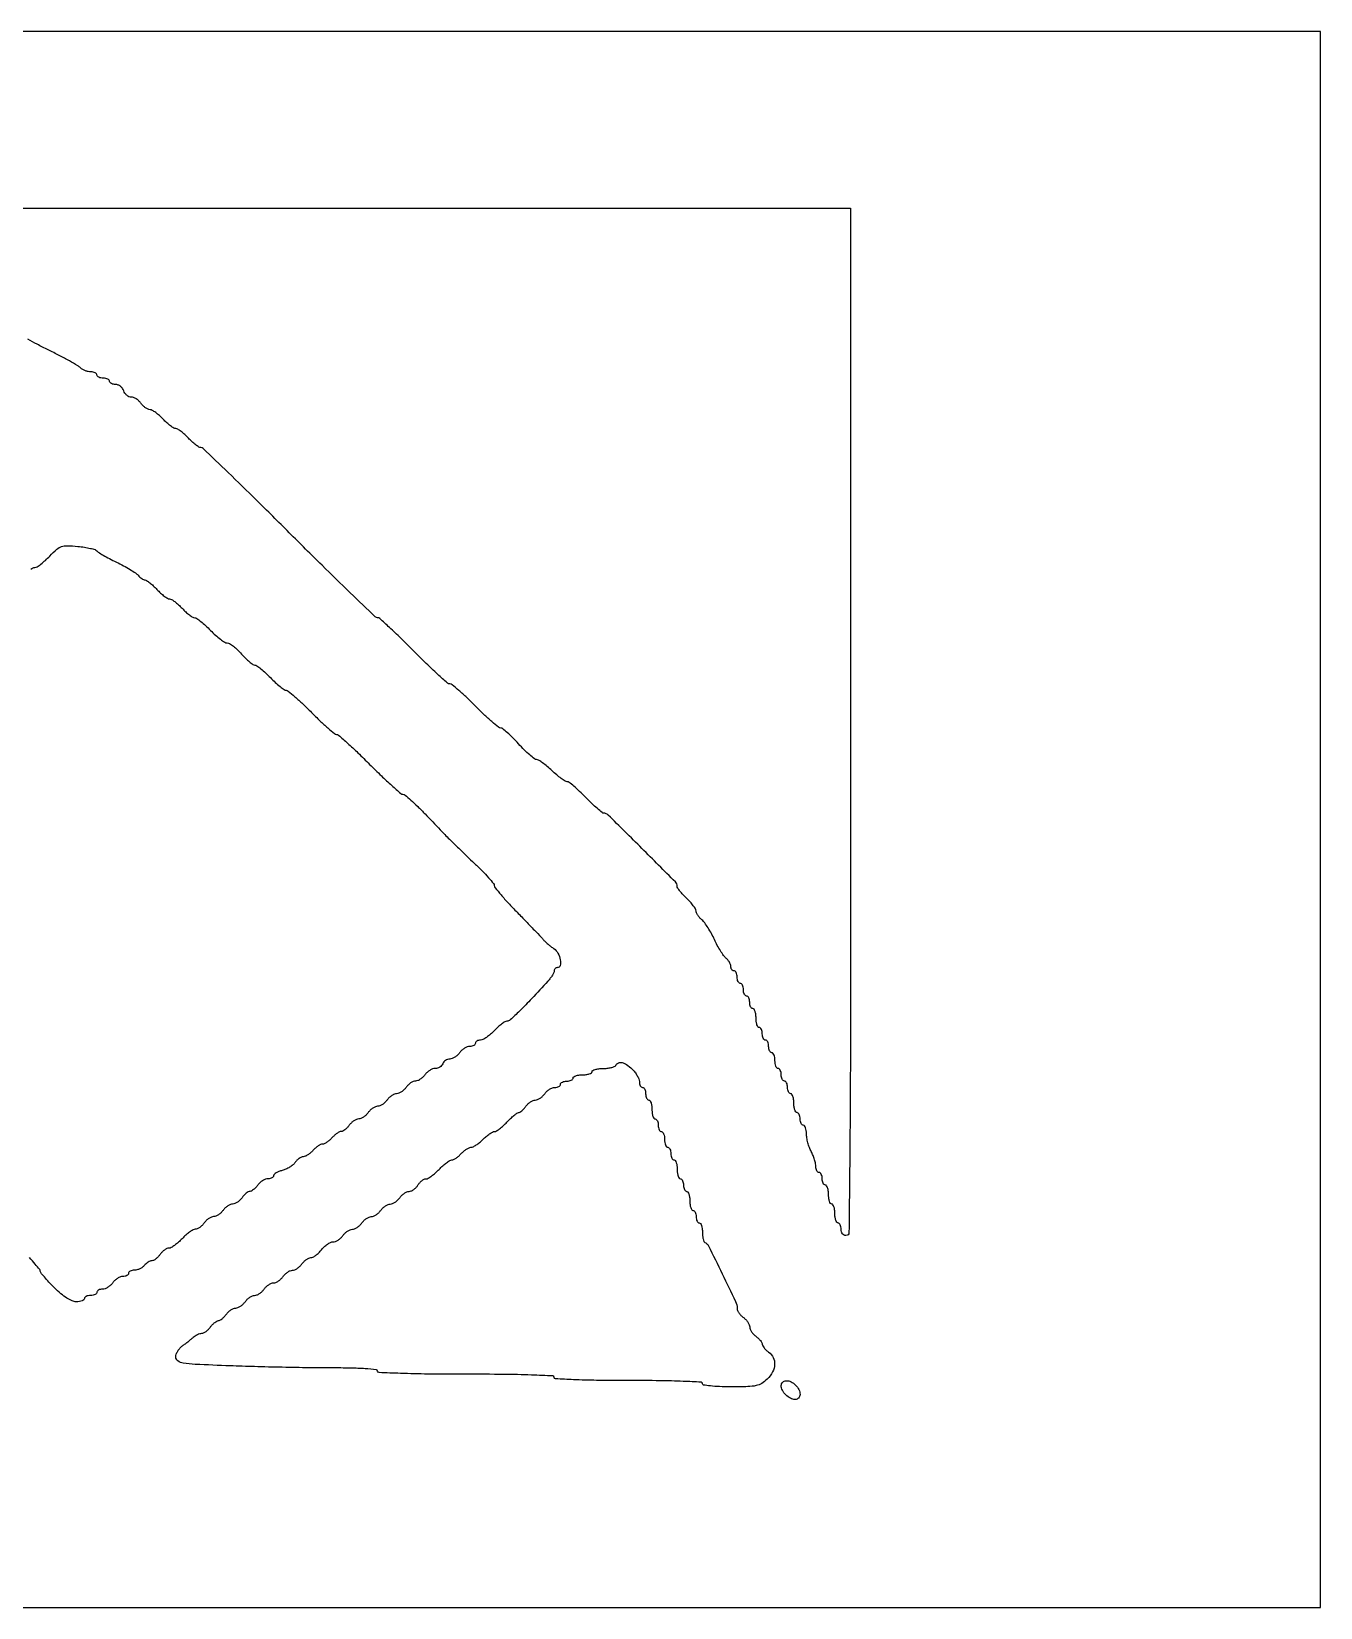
# Model space of a CAD drawing. Extents: x 0 to 1500, y 0 to 500.
# Drawn here: x 1091 to 1500, y 0 to 500 of the extents above; entities that cross this region are included whole.
import ezdxf

# ---------------------------------------------------------------- set-up
doc = ezdxf.new("R2010")
doc.units = 0

msp = doc.modelspace()

# ---------------------------------------------------------------- linework, layer by layer
msp.add_lwpolyline([(0, 250), (0, 0), (750, 0), (1500, 0), (1500, 250), (1500, 500), (750, 500), (0, 500)], close=True)
for points in [[(1077.910676, 443.942537, -0.000344), (1161.5, 444), (1351, 444), (1351, 281, -0.00023), (1350.956656, 186.705817, -0.002071), (1350.747699, 145.416667, -0.000657), (1350.469432, 118.95803, -0.410753), (1349.5, 118, -0.130775), (1348.924246, 118.153209, -0.10214), (1348.4375, 118.583333, -0.08892), (1348.111864, 119.230589, -0.072314), (1348, 120, 0.048028), (1347.926307, 120.765418, 0.068025), (1347.70625, 121.4125, 0.088204), (1347.381882, 121.848523, 0.191087), (1347, 122, -0.254951), (1346.615738, 122.209557, -0.06271), (1346.29375, 122.88125, -0.048861), (1346.072766, 123.850749, -0.031626), (1346, 125, 0.031626), (1345.927234, 126.149251, 0.048861), (1345.70625, 127.11875, 0.06271), (1345.384262, 127.790443, 0.254951), (1345, 128, -0.254951), (1344.615738, 128.209557, -0.06271), (1344.29375, 128.88125, -0.048861), (1344.072766, 129.850749, -0.031626), (1344, 131, 0.031626), (1343.927234, 132.149251, 0.048861), (1343.70625, 133.11875, 0.06271), (1343.384262, 133.790443, 0.254951), (1343, 134, -0.191087), (1342.618118, 134.151477, -0.088204), (1342.29375, 134.5875, -0.068025), (1342.073693, 135.234582, -0.048028), (1342, 136, 0.048028), (1341.926307, 136.765418, 0.068025), (1341.70625, 137.4125, 0.088204), (1341.381882, 137.848523, 0.191087), (1341, 138, -0.181939), (1340.618295, 138.143649, -0.091079), (1340.29375, 138.553922, -0.071004), (1340.073875, 139.16416, -0.05106), (1340, 139.885693, 0.055262), (1339.897826, 140.807312, 0.020972), (1339.561185, 142.058854, 0.020468), (1339.078008, 143.400704, 0.023547), (1338.506161, 144.635693, -0.032537), (1337.933473, 145.93314, -0.022391), (1337.449327, 147.466422, -0.022641), (1337.115241, 148.990423, -0.042097), (1337.006161, 150.25, 0.034571), (1336.930875, 151.303303, 0.052619), (1336.70806, 152.192187, 0.068485), (1336.384032, 152.803344, 0.241151), (1336, 153, -0.191087), (1335.618118, 153.151477, -0.088204), (1335.29375, 153.5875, -0.068025), (1335.073693, 154.234582, -0.048028), (1335, 155, 0.048028), (1334.926307, 155.765418, 0.068025), (1334.70625, 156.4125, 0.088204), (1334.381882, 156.848523, 0.191087), (1334, 157, -0.254951), (1333.615738, 157.209557, -0.06271), (1333.29375, 157.88125, -0.048861), (1333.072766, 158.850749, -0.031626), (1333, 160, 0.031626), (1332.927234, 161.149251, 0.048861), (1332.70625, 162.11875, 0.06271), (1332.384262, 162.790443, 0.254951), (1332, 163, -0.191087), (1331.618118, 163.151477, -0.088204), (1331.29375, 163.5875, -0.068025), (1331.073693, 164.234582, -0.048028), (1331, 165, 0.048028), (1330.926307, 165.765418, 0.068025), (1330.70625, 166.4125, 0.088204), (1330.381882, 166.848523, 0.191087), (1330, 167, -0.191087), (1329.618118, 167.151477, -0.088204), (1329.29375, 167.5875, -0.068025), (1329.073693, 168.234582, -0.048028), (1329, 169, 0.048028), (1328.926307, 169.765418, 0.068025), (1328.70625, 170.4125, 0.088204), (1328.381882, 170.848523, 0.191087), (1328, 171, -0.226478), (1327.617064, 171.182831, -0.074992), (1327.29375, 171.734375, -0.057076), (1327.073116, 172.542644, -0.038131), (1327, 173.5, 0.038131), (1326.926884, 174.457356, 0.057076), (1326.70625, 175.265625, 0.074992), (1326.382936, 175.817169, 0.226478), (1326, 176, -0.191087), (1325.618118, 176.151477, -0.088204), (1325.29375, 176.5875, -0.068025), (1325.073693, 177.234582, -0.048028), (1325, 178, 0.048028), (1324.926307, 178.765418, 0.068025), (1324.70625, 179.4125, 0.088204), (1324.381882, 179.848523, 0.191087), (1324, 180, -0.191087), (1323.618118, 180.151477, -0.088204), (1323.29375, 180.5875, -0.068025), (1323.073693, 181.234582, -0.048028), (1323, 182, 0.048028), (1322.926307, 182.765418, 0.068025), (1322.70625, 183.4125, 0.088204), (1322.381882, 183.848523, 0.191087), (1322, 184, -0.254951), (1321.615738, 184.209557, -0.06271), (1321.29375, 184.88125, -0.048861), (1321.072766, 185.850749, -0.031626), (1321, 187, 0.031626), (1320.927234, 188.149251, 0.048861), (1320.70625, 189.11875, 0.06271), (1320.384262, 189.790443, 0.254951), (1320, 190, -0.191087), (1319.618118, 190.151477, -0.088204), (1319.29375, 190.5875, -0.068025), (1319.073693, 191.234582, -0.048028), (1319, 192, 0.048028), (1318.926307, 192.765418, 0.068025), (1318.70625, 193.4125, 0.088204), (1318.381882, 193.848523, 0.191087), (1318, 194, -0.191087), (1317.618118, 194.151477, -0.088204), (1317.29375, 194.5875, -0.068025), (1317.073693, 195.234582, -0.048028), (1317, 196, 0.048028), (1316.926307, 196.765418, 0.068025), (1316.70625, 197.4125, 0.088204), (1316.381882, 197.848523, 0.191087), (1316, 198, -0.191087), (1315.618118, 198.151477, -0.088204), (1315.29375, 198.5875, -0.068025), (1315.073693, 199.234582, -0.048028), (1315, 200, 0.048028), (1314.926307, 200.765418, 0.068025), (1314.70625, 201.4125, 0.088204), (1314.381882, 201.848523, 0.191087), (1314, 202, -0.136626), (1313.618661, 202.106184, -0.100269), (1313.29375, 202.404657, -0.086403), (1313.075037, 202.851101, -0.070908), (1313, 203.377555, 0.088741), (1312.889004, 203.998024, 0.043241), (1312.544834, 204.728208, 0.041072), (1312.043375, 205.447234, 0.046781), (1311.450498, 206.041083, -0.064841), (1310.718919, 206.828634, -0.016121), (1309.742772, 208.296577, -0.016209), (1308.726062, 210.063368, -0.015632), (1307.812859, 211.913528, 0.017982), (1306.876656, 213.78804, 0.01697), (1305.791043, 215.627804, 0.017213), (1304.718888, 217.190087, 0.055014), (1303.862361, 218.117295, -0.034145), (1303.149688, 218.827055, -0.03506), (1302.547068, 219.621262, -0.037372), (1302.127546, 220.381427, -0.107809), (1302, 220.966086, 0.136232), (1301.820744, 221.611781, 0.024469), (1301.11875, 222.65904, 0.024812), (1300.148571, 223.836772, 0.020192), (1299, 225, -0.015998), (1297.851149, 226.144162, -0.020938), (1296.88125, 227.26443, -0.019032), (1296.163156, 228.241799, -0.150008), (1296, 228.773386, 0.198149), (1295.412954, 230.196549, 0.001092), (1284.796772, 240.828753, 0.001095), (1274.13556, 251.413082, 0.197403), (1272.706893, 252, -0.174406), (1272.194736, 252.184251, -0.007199), (1270.685338, 253.46875, -0.011767), (1268.926791, 255.084174, -0.008004), (1267, 257, 0.010146), (1265.056969, 258.915492, 0.014422), (1263.248315, 260.53125, 0.010374), (1261.696662, 261.784833, 0.166204), (1261.067244, 262, -0.144168), (1260.46179, 262.17828, -0.014993), (1259.226773, 263.028125, -0.017638), (1257.792691, 264.159546, -0.013239), (1256.293981, 265.5, 0.014566), (1254.787383, 266.840332, 0.01898), (1253.329337, 267.971875, 0.016853), (1252.067961, 268.813367, 0.139549), (1251.412285, 269, -0.168103), (1250.739412, 269.232802, -0.013011), (1249.248606, 270.46875, -0.01665), (1247.519309, 272.084678, -0.01191), (1245.691005, 274, 0.011382), (1243.866489, 275.915396, 0.016038), (1242.148791, 277.53125, 0.012202), (1240.669432, 278.773208, 0.170107), (1240.022108, 279, -0.174535), (1239.331515, 279.24864, -0.006571), (1237.204168, 281.05625, -0.011167), (1234.726388, 283.31776, -0.007553), (1232, 286, 0.00806), (1229.268195, 288.682125, 0.011821), (1226.773629, 290.94375, 0.007295), (1224.633573, 292.739827, 0.172594), (1223.902309, 293, -0.183086), (1223.138458, 293.289403, -0.003722), (1220.026388, 296.084375, -0.008266), (1216.427545, 299.475869, -0.005401), (1212.384699, 303.5, 0.004834), (1208.350798, 307.524339, 0.007466), (1204.779943, 310.915625, 0.00306), (1201.682898, 313.735339, 0.185184), (1200.992816, 314, -0.193524), (1200.264175, 314.292992, -0.000512), (1192.318394, 321.93125, -0.003002), (1183.376557, 330.648785, -0.001855), (1172.963329, 341, 0.001909), (1162.547886, 351.351159, 0.003088), (1153.599025, 360.06875, 0.000542), (1145.651765, 367.698965, 0.193348), (1144.902386, 368, -0.142972), (1144.313563, 368.171884, -0.021844), (1143.302324, 368.88125, -0.022934), (1142.153587, 369.851294, -0.018081), (1141, 371, 0.019649), (1139.83926, 372.148605, 0.024342), (1138.669002, 373.11875, 0.023816), (1137.631156, 373.822515, 0.137928), (1137, 374, -0.137928), (1136.368844, 374.177485, -0.023816), (1135.330998, 374.88125, -0.024342), (1134.16074, 375.851395, -0.019649), (1133, 377, 0.022526), (1131.826, 378.148438, 0.026729), (1130.615995, 379.11875, 0.027097), (1129.527212, 379.813981, 0.129236), (1128.819549, 380, -0.11021), (1128.188882, 380.14072, -0.044503), (1127.422869, 380.5875, -0.041233), (1126.653428, 381.234779, -0.041141), (1126, 382, 0.0504), (1125.321789, 382.765148, 0.044936), (1124.479071, 383.4125, 0.047569), (1123.606831, 383.855734, 0.094047), (1122.846628, 384, -0.105456), (1122.144774, 384.149695, -0.071509), (1121.451167, 384.5875, -0.06739), (1120.870775, 385.23552, -0.072249), (1120.5, 386, 0.081113), (1120.112489, 386.764378, 0.069591), (1119.483985, 387.4125, 0.071315), (1118.718828, 387.850007, 0.094537), (1117.932612, 388, -0.04977), (1117.193065, 388.073798, -0.069758), (1116.567705, 388.29375, -0.089917), (1116.146891, 388.618226, -0.185742), (1116, 389, 0.191087), (1115.848523, 389.381882, 0.088204), (1115.4125, 389.70625, 0.068025), (1114.765418, 389.926307, 0.048028), (1114, 390, -0.048028), (1113.234582, 390.073693, -0.068025), (1112.5875, 390.29375, -0.088204), (1112.151477, 390.618118, -0.191087), (1112, 391, 0.185417), (1111.853387, 391.381768, 0.090018), (1111.433482, 391.70625, 0.069864), (1110.809424, 391.926196, 0.049879), (1110.071429, 392, -0.055232), (1109.236247, 392.09254, -0.037615), (1108.321205, 392.371488, -0.03786), (1107.468074, 392.78021, -0.060318), (1106.821429, 393.264638, 0.059094), (1105.885512, 393.969343, 0.004937), (1103.24442, 395.472655, 0.006525), (1100.043345, 397.19879, 0.004992), (1096.5, 399.005417, -0.004934), (1093.026767, 400.775788, -0.007484), (1090.045833, 402.389712, -0.003391)], [(1091.03056, 329.4125, -0.048155), (1091.726705, 329.858646, -0.118982), (1092.312307, 330, 0.142333), (1093.011892, 330.203266, 0.020796), (1094.239466, 331.055989, 0.022113), (1095.639446, 332.218342, 0.017344), (1097.053833, 333.594855, -0.020048), (1099.278579, 335.736732, -0.098798), (1100.774082, 336.611717, -0.09202), (1102.540758, 336.876725, -0.016174), (1105.906298, 336.650976, -0.013514), (1108.020381, 336.382435, -0.018649), (1109.898896, 336.019856, -0.015474), (1111.406664, 335.620518, -0.169863), (1111.906298, 335.259, 0.103436), (1112.390748, 334.801547, 0.007467), (1113.984294, 333.855679, 0.010212), (1115.940512, 332.786192, 0.007537), (1118.146617, 331.67991, -0.011566), (1120.398302, 330.527976, -0.013218), (1122.494628, 329.320903, -0.012414), (1124.213149, 328.210393, -0.07), (1125.019062, 327.477032, 0.035481), (1125.560205, 326.91183, 0.036368), (1126.171604, 326.433878, 0.038911), (1126.76126, 326.101709, 0.10924), (1127.221235, 326, -0.149706), (1127.755242, 325.836446, -0.019154), (1128.73399, 325.11875, -0.021024), (1129.855446, 324.148845, -0.016085), (1131, 323, 0.019649), (1132.16074, 321.851395, 0.024342), (1133.330998, 320.88125, 0.023816), (1134.368844, 320.177485, 0.137928), (1135, 320, -0.137928), (1135.631156, 319.822515, -0.023816), (1136.669002, 319.11875, -0.024342), (1137.83926, 318.148605, -0.019649), (1139, 317, 0.019322), (1140.159244, 315.851375, 0.024055), (1141.325009, 314.88125, 0.023416), (1142.357236, 314.176379, 0.138962), (1142.97961, 314, -0.15296), (1143.639114, 313.793412, -0.016407), (1144.939941, 312.825, -0.018977), (1146.442162, 311.531954, -0.014184), (1148, 310, 0.0177), (1149.579548, 308.468387, 0.022432), (1151.147484, 307.175, 0.021254), (1152.524458, 306.228138, 0.140892), (1153.318007, 306, -0.138007), (1154.077619, 305.786265, -0.026846), (1155.262296, 304.971875, -0.026681), (1156.581166, 303.839933, -0.021914), (1157.865856, 302.5, 0.016572), (1159.12374, 301.159664, 0.021786), (1160.361946, 300.028125, 0.019971), (1161.446763, 299.191543, 0.155479), (1162.047849, 299, -0.155886), (1162.675514, 298.799438, -0.015219), (1163.959986, 297.825, -0.018117), (1165.44712, 296.53204, -0.013373), (1167, 295, 0.013584), (1168.554167, 293.467983, 0.018343), (1170.04522, 292.175, 0.01553), (1171.333894, 291.202172, 0.155121), (1171.969873, 291, -0.174329), (1172.66481, 290.75011, -0.006647), (1174.793476, 288.94375, -0.011237), (1177.273038, 286.682228, -0.007607), (1180, 284, 0.007047), (1182.720985, 281.317642, 0.010502), (1185.181997, 279.05625, 0.005864), (1187.297284, 277.23655, 0.176472), (1187.946632, 277, -0.182081), (1188.618279, 276.747024, -0.003423), (1191.469469, 274.209375, -0.007885), (1194.763889, 271.140944, -0.005136), (1198.47438, 267.5, 0.005297), (1202.187199, 263.85911, 0.00811), (1205.488904, 260.790625, 0.003614), (1208.344053, 258.259282, 0.181486), (1209.034854, 258, -0.175861), (1209.68745, 257.763143, -0.007777), (1211.540814, 256.164062, -0.012337), (1213.699287, 254.144732, -0.008424), (1216.054934, 251.75, 0.001174), (1220.868183, 246.712855, 0.005094), (1223.760744, 243.760744, 0.005094), (1226.712855, 240.868183, 0.001174), (1231.75, 236.054934, -0.008389), (1234.144738, 233.699603, -0.012294), (1236.164062, 231.542105, -0.007727), (1237.763798, 229.689522, -0.175993), (1238, 229.039251, 0.172874), (1238.239946, 228.365999, 0.005483), (1240.129688, 226.102713, 0.010046), (1242.471821, 223.468398, 0.006732), (1245.25, 220.547198, -0.001065), (1248.108198, 217.609271, -0.001409), (1250.698085, 214.920649, -0.001007), (1252.858407, 212.656177, -0.013896), (1253.615822, 211.813327, 0.027859), (1254.192446, 211.206611, 0.011696), (1255.030786, 210.453754, 0.011529), (1255.966967, 209.68849, 0.014706), (1256.865822, 209.029241, -0.116907), (1258.180642, 207.573664, -0.079149), (1258.937548, 205.460228, -0.109207), (1258.88142, 203.685229, -0.342981), (1258, 203, 0.102684), (1257.618413, 202.920799, 0.098731), (1257.29375, 202.695753, 0.097045), (1257.07621, 202.359597, 0.095508), (1257, 201.964267, -0.113914), (1256.875645, 201.42552, -0.024631), (1256.411775, 200.582339, -0.024489), (1255.764076, 199.637982, -0.02127), (1254.997533, 198.714267, -0.004491), (1249.896909, 193.17499, -0.011135), (1246.03599, 189.236449, -0.008339), (1243.052581, 186.421221, -0.187069), (1241.966134, 186, 0.139651), (1241.34958, 185.82437, 0.023148), (1240.32105, 185.11875, 0.023863), (1239.158256, 184.148639, 0.019106), (1238, 183, -0.026005), (1236.809723, 181.85173, -0.029295), (1235.551147, 180.88125, -0.030479), (1234.397713, 180.193992, -0.11967), (1233.59879, 180, 0.060662), (1232.987407, 179.925551, 0.079313), (1232.469645, 179.70625, 0.097302), (1232.122988, 179.381402, 0.157245), (1232, 179, -0.173062), (1231.863853, 178.618433, -0.093597), (1231.477348, 178.29375, -0.073949), (1230.901422, 178.074067, -0.054248), (1230.220759, 178, 0.091287), (1229.434551, 177.855253, 0.047927), (1228.540724, 177.4125, 0.045499), (1227.683198, 176.765149, 0.052224), (1227, 176, -0.049322), (1226.324722, 175.23485, -0.044579), (1225.490704, 174.5875, -0.047323), (1224.631132, 174.143953, -0.09574), (1223.88623, 174, 0.081633), (1223.203933, 173.887856, 0.065753), (1222.536118, 173.559375, 0.066468), (1221.983388, 173.073435, 0.087841), (1221.638374, 172.5, -0.094352), (1221.28316, 171.92651, -0.066825), (1220.699982, 171.440625, -0.064717), (1219.98734, 171.112122, -0.075815), (1219.252144, 171, 0.09005), (1218.453835, 170.855049, 0.048069), (1217.549944, 170.4125, 0.045742), (1216.685518, 169.765152, 0.053067), (1216, 169, -0.046192), (1215.333162, 168.234835, -0.043436), (1214.524124, 167.5875, -0.046457), (1213.700861, 167.142914, -0.100918), (1213, 167, 0.100918), (1212.299139, 166.857086, 0.046457), (1211.475876, 166.4125, 0.043436), (1210.666838, 165.765165, 0.046192), (1210, 165, -0.046192), (1209.333162, 164.234835, -0.043436), (1208.524124, 163.5875, -0.046457), (1207.700861, 163.142914, -0.100918), (1207, 163, 0.100918), (1206.299139, 162.857086, 0.046457), (1205.475876, 162.4125, 0.043436), (1204.666838, 161.765165, 0.046192), (1204, 161, -0.046192), (1203.333162, 160.234835, -0.043436), (1202.524124, 159.5875, -0.046457), (1201.700861, 159.142914, -0.100918), (1201, 159, 0.100918), (1200.299139, 158.857086, 0.046457), (1199.475876, 158.4125, 0.043436), (1198.666838, 157.765165, 0.046192), (1198, 157, -0.046192), (1197.333162, 156.234835, -0.043436), (1196.524124, 155.5875, -0.046457), (1195.700861, 155.142914, -0.100918), (1195, 155, 0.100918), (1194.299139, 154.857086, 0.046457), (1193.475876, 154.4125, 0.043436), (1192.666838, 153.765165, 0.046192), (1192, 153, -0.033869), (1191.365434, 152.234632, -0.037202), (1190.651678, 151.5875, -0.040203), (1189.965071, 151.135938, -0.126007), (1189.434228, 151, 0.117443), (1188.881205, 150.868286, 0.032673), (1188.108544, 150.4125, 0.031068), (1187.275522, 149.765463, 0.028188), (1186.5, 149, -0.029765), (1185.719613, 148.234575, -0.032062), (1184.872135, 147.5875, -0.033884), (1184.079529, 147.133409, -0.113615), (1183.5, 147, 0.113615), (1182.920471, 146.866591, 0.033884), (1182.127865, 146.4125, 0.032062), (1181.280387, 145.765425, 0.029765), (1180.5, 145, -0.032102), (1179.712338, 144.234622, -0.033425), (1178.843264, 143.5875, -0.035474), (1178.020538, 143.135583, -0.108265), (1177.401716, 143, 0.109274), (1176.814791, 142.870179, 0.045278), (1176.108004, 142.45998, 0.041958), (1175.401933, 141.864995, 0.042218), (1174.806704, 141.161633, -0.064794), (1174.108162, 140.407793, -0.034603), (1173.076032, 139.663335, -0.033778), (1171.898693, 139.038138, -0.044525), (1170.75, 138.642581, 0.031601), (1169.697021, 138.310123, 0.043657), (1168.807812, 137.873694, 0.05101), (1168.185038, 137.404707, 0.20881), (1168, 136.980948, -0.175981), (1167.864037, 136.60661, -0.092801), (1167.477348, 136.288153, -0.072975), (1166.901469, 136.072592, -0.05317), (1166.220759, 136, 0.091287), (1165.434551, 135.855253, 0.047927), (1164.540724, 135.4125, 0.045499), (1163.683198, 134.765149, 0.052224), (1163, 134, -0.031954), (1162.370316, 133.234581, -0.035955), (1161.670999, 132.5875, -0.038722), (1161.004653, 132.13423, -0.13072), (1160.5, 132, 0.13072), (1159.995347, 131.86577, 0.038722), (1159.329001, 131.4125, 0.035955), (1158.629684, 130.765419, 0.031954), (1158, 130, -0.046192), (1157.333162, 129.234835, -0.043436), (1156.524124, 128.5875, -0.046457), (1155.700861, 128.142914, -0.100918), (1155, 128, 0.100918), (1154.299139, 127.857086, 0.046457), (1153.475876, 127.4125, 0.043436), (1152.666838, 126.765165, 0.046192), (1152, 126, -0.046192), (1151.333162, 125.234835, -0.043436), (1150.524124, 124.5875, -0.046457), (1149.700861, 124.142914, -0.100918), (1149, 124, 0.100918), (1148.299139, 123.857086, 0.046457), (1147.475876, 123.4125, 0.043436), (1146.666838, 122.765165, 0.046192), (1146, 122, -0.041141), (1145.346572, 121.234779, -0.041233), (1144.577131, 120.5875, -0.044503), (1143.811118, 120.14072, -0.11021), (1143.180451, 120, 0.129236), (1142.472788, 119.813981, 0.027097), (1141.384005, 119.11875, 0.026729), (1140.174, 118.148438, 0.022526), (1139, 117, -0.022526), (1137.826, 115.851562, -0.026729), (1136.615995, 114.88125, -0.027097), (1135.527212, 114.186019, -0.129236), (1134.819549, 114, 0.11021), (1134.188882, 113.85928, 0.044503), (1133.422869, 113.4125, 0.041233), (1132.653428, 112.765221, 0.041141), (1132, 112, -0.034811), (1131.363017, 111.234655, -0.037787), (1130.642119, 110.5875, -0.040875), (1129.945428, 110.1367, -0.123777), (1129.401685, 110, 0.098404), (1128.869728, 109.894282, 0.041506), (1128.219012, 109.559375, 0.038971), (1127.561809, 109.073943, 0.041018), (1127, 108.5, -0.063393), (1126.385461, 107.925824, -0.044279), (1125.569265, 107.440625, -0.044533), (1124.687666, 107.109963, -0.067559), (1123.877555, 107, 0.05129), (1123.159146, 106.926111, 0.071223), (1122.551532, 106.70625, 0.091278), (1122.143082, 106.381693, 0.181272), (1122, 106, -0.173062), (1121.863853, 105.618433, -0.093597), (1121.477348, 105.29375, -0.073949), (1120.901422, 105.074067, -0.054248), (1120.220759, 105, 0.091287), (1119.434551, 104.855253, 0.047927), (1118.540724, 104.4125, 0.045499), (1117.683198, 103.765149, 0.052224), (1117, 103, -0.052224), (1116.316802, 102.234851, -0.045499), (1115.459276, 101.5875, -0.047927), (1114.565449, 101.144747, -0.091287), (1113.779241, 101, 0.054248), (1113.098578, 100.925933, 0.073949), (1112.522652, 100.70625, 0.093597), (1112.136147, 100.381567, 0.173062), (1112, 100, -0.191087), (1111.848523, 99.618118, -0.088204), (1111.4125, 99.29375, -0.068025), (1110.765418, 99.073693, -0.048028), (1110, 99, 0.048028), (1109.234582, 98.926307, 0.068025), (1108.5875, 98.70625, 0.088204), (1108.151477, 98.381882, 0.191087), (1108, 98, -0.22814), (1107.815649, 97.616999, -0.074307), (1107.257895, 97.29375, -0.056583), (1106.441141, 97.073093, -0.037722), (1105.473684, 97, -0.098923), (1104.101069, 97.27425, -0.043593), (1102.453128, 98.135417, -0.034885), (1100.572705, 99.530844, -0.019313), (1098.473684, 101.473684, -0.008124), (1096.759567, 103.244426, -0.011882), (1095.314145, 104.862371, -0.007406), (1094.167887, 106.24961, -0.170564), (1094, 106.727445, 0.171334), (1093.825204, 107.222573, 0.004937), (1092.384375, 108.97324, 0.009444), (1090.60764, 111.00974, 0.006299)]]:
    msp.add_lwpolyline(points, format="xyb")
for points in [[(1281.685549, 170.825686, -0.037508), (1282.571199, 169.858902, -0.035541), (1283.32013, 168.753781, -0.037607), (1283.838455, 167.679031, -0.093821), (1284, 166.825686, 0.052809), (1284.07398, 166.127191, 0.072644), (1284.29375, 165.536295, 0.092522), (1284.618377, 165.139445, 0.176977), (1285, 165, -0.191087), (1285.381882, 164.848523, -0.088204), (1285.70625, 164.4125, -0.068025), (1285.926307, 163.765418, -0.048028), (1286, 163, 0.048028), (1286.073693, 162.234582, 0.068025), (1286.29375, 161.5875, 0.088204), (1286.618118, 161.151477, 0.191087), (1287, 161, -0.254951), (1287.384262, 160.790443, -0.06271), (1287.70625, 160.11875, -0.048861), (1287.927234, 159.149251, -0.031626), (1288, 158, 0.031626), (1288.072766, 156.850749, 0.048861), (1288.29375, 155.88125, 0.06271), (1288.615738, 155.209557, 0.254951), (1289, 155, -0.191087), (1289.381882, 154.848523, -0.088204), (1289.70625, 154.4125, -0.068025), (1289.926307, 153.765418, -0.048028), (1290, 153, 0.048028), (1290.073693, 152.234582, 0.068025), (1290.29375, 151.5875, 0.088204), (1290.618118, 151.151477, 0.191087), (1291, 151, -0.226478), (1291.382936, 150.817169, -0.074992), (1291.70625, 150.265625, -0.057076), (1291.926884, 149.457356, -0.038131), (1292, 148.5, 0.038131), (1292.073116, 147.542644, 0.057076), (1292.29375, 146.734375, 0.074992), (1292.617064, 146.182831, 0.226478), (1293, 146, -0.191087), (1293.381882, 145.848523, -0.088204), (1293.70625, 145.4125, -0.068025), (1293.926307, 144.765418, -0.048028), (1294, 144, 0.048028), (1294.073693, 143.234582, 0.068025), (1294.29375, 142.5875, 0.088204), (1294.618118, 142.151477, 0.191087), (1295, 142, -0.254951), (1295.384262, 141.790443, -0.06271), (1295.70625, 141.11875, -0.048861), (1295.927234, 140.149251, -0.031626), (1296, 139, 0.031626), (1296.072766, 137.850749, 0.048861), (1296.29375, 136.88125, 0.06271), (1296.615738, 136.209557, 0.254951), (1297, 136, -0.191087), (1297.381882, 135.848523, -0.088204), (1297.70625, 135.4125, -0.068025), (1297.926307, 134.765418, -0.048028), (1298, 134, 0.048028), (1298.073693, 133.234582, 0.068025), (1298.29375, 132.5875, 0.088204), (1298.618118, 132.151477, 0.191087), (1299, 132, -0.254951), (1299.384262, 131.790443, -0.06271), (1299.70625, 131.11875, -0.048861), (1299.927234, 130.149251, -0.031626), (1300, 129, 0.031626), (1300.072766, 127.850749, 0.048861), (1300.29375, 126.88125, 0.06271), (1300.615738, 126.209557, 0.254951), (1301, 126, -0.191087), (1301.381882, 125.848523, -0.088204), (1301.70625, 125.4125, -0.068025), (1301.926307, 124.765418, -0.048028), (1302, 124, 0.048028), (1302.073693, 123.234582, 0.068025), (1302.29375, 122.5875, 0.088204), (1302.618118, 122.151477, 0.191087), (1303, 122, -0.250638), (1303.38403, 121.794591, -0.064635), (1303.70625, 121.143229, -0.050076), (1303.927186, 120.200605, -0.032551), (1304, 119.083333, 0.025059), (1304.057236, 117.942051, 0.034045), (1304.229931, 116.925521, 0.036223), (1304.479464, 116.143179, 0.199337), (1304.782742, 115.833333, -0.178092), (1305.901384, 114.780543, -0.002237), (1310.304241, 105.866022, -0.003208), (1314.502915, 97.126481, -0.110812), (1315, 94.911102, 0.105318), (1315.141929, 94.244761, 0.045592), (1315.5875, 93.449763, 0.042414), (1316.234813, 92.660234, 0.043717), (1317, 92, -0.046192), (1317.765165, 91.333162, -0.043436), (1318.4125, 90.524124, -0.046457), (1318.857086, 89.700861, -0.100918), (1319, 89, 0.100918), (1319.142914, 88.299139, 0.046457), (1319.5875, 87.475876, 0.043436), (1320.234835, 86.666838, 0.046192), (1321, 86, -0.031954), (1321.765419, 85.370316, -0.035955), (1322.4125, 84.670999, -0.038722), (1322.86577, 84.004653, -0.13072), (1323, 83.5, 0.13072), (1323.13423, 82.995347, 0.038722), (1323.5875, 82.329001, 0.035955), (1324.234581, 81.629684, 0.031954), (1325, 81, -0.122438), (1326.457056, 79.279256, -0.128726), (1326.903488, 77.109297, -0.110293), (1326.238763, 74.733738, -0.073346), (1324.545455, 72.454545, -0.058142), (1322.831063, 71.09842, -0.085912), (1321.055291, 70.385678, -0.045886), (1318.424595, 70.07227, -0.006717), (1313.045455, 70, -0.009108), (1309.38565, 70.066669, -0.018421), (1306.511364, 70.277638, -0.014389), (1304.35578, 70.578947, -0.365918), (1304, 71, 0.398323), (1303.561491, 71.46311, 0.003007), (1297.875, 71.739362, 0.007612), (1290.555648, 71.93926, 0.00302), (1280.5, 72, -0.00302), (1270.444352, 72.06074, -0.007612), (1263.125, 72.260638, -0.003007), (1257.438509, 72.53689, -0.398323), (1257, 73, 0.401255), (1256.552017, 73.46835, 0.002187), (1249.75, 73.741071, 0.006429), (1241.048356, 73.93986, 0.002496), (1229, 74, -0.002496), (1216.951644, 74.06014, -0.006429), (1208.25, 74.258929, -0.002187), (1201.447983, 74.53165, -0.401255), (1201, 75, 0.386686), (1200.59479, 75.445607, 0.006748), (1197.061736, 75.733815, 0.01183), (1192.431216, 75.938805, 0.005094), (1186.25, 76.003058, -0.003349), (1179.365888, 76.050594, -0.001735), (1170.765625, 76.197431, -0.001724), (1161.928486, 76.409466, -0.002619), (1154.25, 76.660458, -0.001887), (1143.184637, 77.122019, -0.028535), (1139.35953, 77.515532, -0.112724), (1137.640123, 78.210413, -0.245307), (1137, 79.436641, -0.08376), (1137.155223, 80.356729, -0.049884), (1137.623493, 81.367226, -0.048212), (1138.310497, 82.309507, -0.059696), (1139.122529, 83.029241, 0.009243), (1140.030763, 83.683756, 0.006966), (1141.005216, 84.435152, 0.007048), (1141.901631, 85.167334, 0.016123), (1142.551101, 85.75, -0.044922), (1143.150414, 86.228421, -0.036049), (1143.870252, 86.632812, -0.037267), (1144.596212, 86.910448, -0.072823), (1145.207812, 87, 0.111748), (1145.82779, 87.140315, 0.044135), (1146.585168, 87.5875, 0.040854), (1147.348606, 88.234767, 0.040366), (1148, 89, -0.031954), (1148.629684, 89.765419, -0.035955), (1149.329001, 90.4125, -0.038722), (1149.995347, 90.86577, -0.13072), (1150.5, 91, 0.13072), (1151.004653, 91.13423, 0.038722), (1151.670999, 91.5875, 0.035955), (1152.370316, 92.234581, 0.031954), (1153, 93, -0.046192), (1153.666838, 93.765165, -0.043436), (1154.475876, 94.4125, -0.046457), (1155.299139, 94.857086, -0.100918), (1156, 95, 0.100918), (1156.700861, 95.142914, 0.046457), (1157.524124, 95.5875, 0.043436), (1158.333162, 96.234835, 0.046192), (1159, 97, -0.046192), (1159.666838, 97.765165, -0.043436), (1160.475876, 98.4125, -0.046457), (1161.299139, 98.857086, -0.100918), (1162, 99, 0.100918), (1162.700861, 99.142914, 0.046457), (1163.524124, 99.5875, 0.043436), (1164.333162, 100.234835, 0.046192), (1165, 101, -0.046192), (1165.666838, 101.765165, -0.043436), (1166.475876, 102.4125, -0.046457), (1167.299139, 102.857086, -0.100918), (1168, 103, 0.100918), (1168.700861, 103.142914, 0.046457), (1169.524124, 103.5875, 0.043436), (1170.333162, 104.234835, 0.046192), (1171, 105, -0.046192), (1171.666838, 105.765165, -0.043436), (1172.475876, 106.4125, -0.046457), (1173.299139, 106.857086, -0.100918), (1174, 107, 0.100918), (1174.700861, 107.142914, 0.046457), (1175.524124, 107.5875, 0.043436), (1176.333162, 108.234835, 0.046192), (1177, 109, -0.041347), (1177.65397, 109.765218, -0.041332), (1178.42501, 110.4125, -0.044598), (1179.193326, 110.859175, -0.109806), (1179.826839, 111, 0.123889), (1180.492525, 111.167514, 0.036968), (1181.382881, 111.734375, 0.034578), (1182.323972, 112.54323, 0.031304), (1183.17866, 113.5, -0.038202), (1184.057189, 114.456594, -0.038506), (1185.068832, 115.265625, -0.041346), (1186.058919, 115.825892, -0.108499), (1186.851821, 116, 0.094266), (1187.610018, 116.144226, 0.047538), (1188.480596, 116.5875, 0.044891), (1189.322173, 117.234852, 0.050259), (1190, 118, -0.046192), (1190.666838, 118.765165, -0.043436), (1191.475876, 119.4125, -0.046457), (1192.299139, 119.857086, -0.100918), (1193, 120, 0.100918), (1193.700861, 120.142914, 0.046457), (1194.524124, 120.5875, 0.043436), (1195.333162, 121.234835, 0.046192), (1196, 122, -0.046192), (1196.666838, 122.765165, -0.043436), (1197.475876, 123.4125, -0.046457), (1198.299139, 123.857086, -0.100918), (1199, 124, 0.100918), (1199.700861, 124.142914, 0.046457), (1200.524124, 124.5875, 0.043436), (1201.333162, 125.234835, 0.046192), (1202, 126, -0.046192), (1202.666838, 126.765165, -0.043436), (1203.475876, 127.4125, -0.046457), (1204.299139, 127.857086, -0.100918), (1205, 128, 0.100918), (1205.700861, 128.142914, 0.046457), (1206.524124, 128.5875, 0.043436), (1207.333162, 129.234835, 0.046192), (1208, 130, -0.045643), (1208.665368, 130.765169, -0.043218), (1209.470064, 131.4125, -0.046279), (1210.287027, 131.857291, -0.101869), (1210.980212, 132, 0.104925), (1211.660153, 132.144274, 0.051085), (1212.433815, 132.5875, 0.047501), (1213.17608, 133.234929, 0.050131), (1213.767927, 134, -0.04286), (1214.342304, 134.765178, -0.044221), (1215.033226, 135.4125, -0.048297), (1215.732246, 135.858508, -0.118401), (1216.321383, 136, 0.131328), (1217.001702, 136.181827, 0.025091), (1218.086931, 136.88125, 0.025197), (1219.303942, 137.851486, 0.020848), (1220.5, 139, -0.018561), (1221.685309, 140.148655, -0.023231), (1222.870031, 141.11875, -0.022362), (1223.914681, 141.825717, -0.138433), (1224.532104, 142, 0.115458), (1225.098718, 142.132608, 0.033308), (1225.881566, 142.5875, 0.031585), (1226.721988, 143.234557, 0.028997), (1227.5, 144, -0.032368), (1228.288494, 144.765373, -0.033572), (1229.16004, 145.4125, -0.035641), (1229.986235, 145.864192, -0.10768), (1230.609533, 146, 0.118251), (1231.270898, 146.158632, 0.027792), (1232.261721, 146.734375, 0.02711), (1233.356599, 147.543054, 0.023761), (1234.409091, 148.5, -0.021009), (1235.450148, 149.457063, -0.02503), (1236.510838, 150.265625, -0.025011), (1237.456892, 150.847304, -0.125974), (1238.053336, 151, 0.140654), (1238.661455, 151.174522, 0.022756), (1239.684669, 151.88125, 0.023583), (1240.84317, 152.851341, 0.018793), (1242, 154, -0.014489), (1243.137392, 155.148965, -0.0194), (1244.23713, 156.11875, -0.016876), (1245.1912, 156.844252, -0.15533), (1245.680451, 157, 0.145178), (1246.112214, 157.128064, 0.033731), (1246.724006, 157.5875, 0.032051), (1247.383675, 158.234411, 0.026646), (1248, 159, -0.046192), (1248.666838, 159.765165, -0.043436), (1249.475876, 160.4125, -0.046457), (1250.299139, 160.857086, -0.100918), (1251, 161, 0.100918), (1251.700861, 161.142914, 0.046457), (1252.524124, 161.5875, 0.043436), (1253.333162, 162.234835, 0.046192), (1254, 163, -0.052224), (1254.683198, 163.765149, -0.045499), (1255.540724, 164.4125, -0.047927), (1256.434551, 164.855253, -0.091287), (1257.220759, 165, 0.054248), (1257.901422, 165.074067, 0.073949), (1258.477348, 165.29375, 0.093597), (1258.863853, 165.618433, 0.173062), (1259, 166, -0.191087), (1259.151477, 166.381882, -0.088204), (1259.5875, 166.70625, -0.068025), (1260.234582, 166.926307, -0.048028), (1261, 167, 0.048028), (1261.765418, 167.073693, 0.068025), (1262.4125, 167.29375, 0.088204), (1262.848523, 167.618118, 0.191087), (1263, 168, -0.254951), (1263.209557, 168.384262, -0.06271), (1263.88125, 168.70625, -0.048861), (1264.850749, 168.927234, -0.031626), (1266, 169, 0.031626), (1267.149251, 169.072766, 0.048861), (1268.11875, 169.29375, 0.06271), (1268.790443, 169.615738, 0.254951), (1269, 170, -0.275259), (1269.229636, 170.385522, -0.053437), (1270.010789, 170.70625, -0.043243), (1271.122516, 170.927436, -0.027497), (1272.440983, 171, 0.026918), (1273.803639, 171.073414, 0.033489), (1275.052725, 171.29375, 0.035556), (1276.04134, 171.613307, 0.159713), (1276.5, 172, -0.14992), (1277.382018, 172.772964, -0.16258), (1278.515196, 172.886245, -0.098589), (1279.9412, 172.250722, -0.034614)], [(1333.571429, 70.571429, -0.082558), (1334.618255, 69.107131, -0.122394), (1334.949146, 67.572288, -0.182987), (1334.486541, 66.457072, -0.206778), (1333.428571, 66, -0.121914), (1331.927936, 66.371416, -0.075176), (1330.456396, 67.456396, -0.075176), (1329.371416, 68.927936, -0.121914), (1329, 70.428571, -0.206778), (1329.457072, 71.486541, -0.182987), (1330.572288, 71.949146, -0.122394), (1332.107131, 71.618255, -0.082558)]]:
    msp.add_lwpolyline(points, format="xyb", close=True)

doc.saveas('drawing.dxf')
